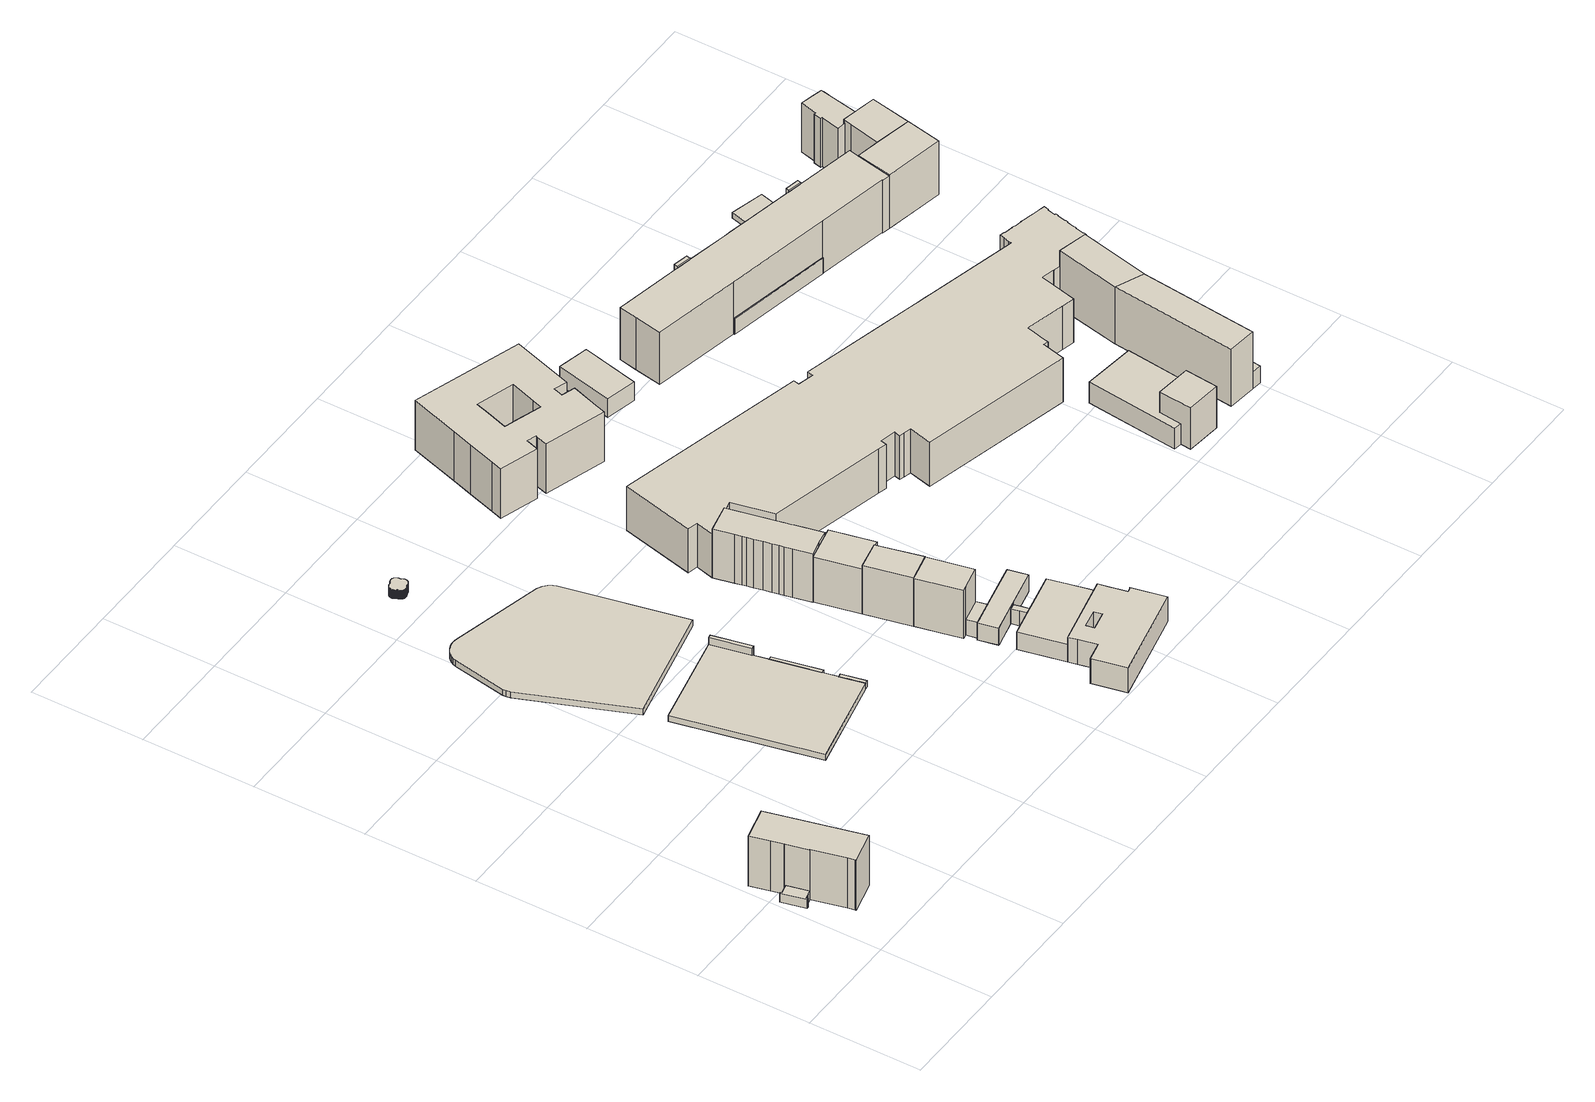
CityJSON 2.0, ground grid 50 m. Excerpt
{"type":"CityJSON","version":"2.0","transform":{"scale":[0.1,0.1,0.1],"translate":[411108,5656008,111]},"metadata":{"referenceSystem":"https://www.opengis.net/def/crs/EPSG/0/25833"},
"CityObjects":{
"building1":{"type":"Building","attributes":{"Gemeindeschluessel":14612000,"Geometrietyp2DReferenz":"3000","function":"31001_9998","roofType":"9999"},"children":["building1-1","building1-2"]},
"building1-1":{"type":"BuildingPart","attributes":{"Dachtyp_tdc":"tdcPolyFlatRoof","Dachneigung":0,"QualitaetDacherkennung":57,"Geometrietyp2DReferenz":"3000","measuredHeight":4.45,"roofType":"1000"},"parents":["building1"],"geometry":[{"type":"Solid","lod":"1","boundaries":[[[[0,1,2,3,4,5,6,7,8,9,10,11,12,13]],[[14,15,16,17,18,19,20,21,22,23,24,25,26,27]],[[13,15,14,0]],[[12,16,15,13]],[[11,17,16,12]],[[10,18,17,11]],[[9,19,18,10]],[[8,20,19,9]],[[7,21,20,8]],[[6,22,21,7]],[[5,23,22,6]],[[4,24,23,5]],[[3,25,24,4]],[[2,26,25,3]],[[1,27,26,2]],[[0,14,27,1]]]]}]},
"building1-2":{"type":"BuildingPart","attributes":{"Dachtyp_tdc":"tdcPolyFlatRoof","Dachneigung":0,"QualitaetDacherkennung":63,"Geometrietyp2DReferenz":"3000","measuredHeight":25.18,"roofType":"1000"},"parents":["building1"],"geometry":[{"type":"Solid","lod":"1","boundaries":[[[[28,29,30,31,32,33,34,35,36,37,38]],[[39,40,41,42,43,14,27,26,44,45,46]],[[38,40,39,28]],[[37,41,40,38]],[[36,42,41,37]],[[35,43,42,36]],[[34,14,43,35]],[[33,27,14,34]],[[32,26,27,33]],[[31,44,26,32]],[[30,45,44,31]],[[29,46,45,30]],[[28,39,46,29]]]]}]},
"building2":{"type":"Building","attributes":{"Gemeindeschluessel":14612000,"Geometrietyp2DReferenz":"3000","function":"31001_9998","roofType":"9999"},"children":["building2-1","building2-2","building2-3","building2-4"]},
"building2-1":{"type":"BuildingPart","attributes":{"Dachtyp_tdc":"tdcPolyFlatRoof","Dachneigung":0,"QualitaetDacherkennung":0,"Geometrietyp2DReferenz":"3000","measuredHeight":3.11,"roofType":"9999"},"parents":["building2"],"geometry":[{"type":"Solid","lod":"1","boundaries":[[[[47,48,49,50]],[[51,52,53,54]],[[50,52,51,47]],[[49,53,52,50]],[[48,54,53,49]],[[47,51,54,48]]]]}]},
"building2-2":{"type":"BuildingPart","attributes":{"Dachtyp_tdc":"tdcPolyFlatRoof","Dachneigung":0,"QualitaetDacherkennung":1,"Geometrietyp2DReferenz":"3000","measuredHeight":6.5,"roofType":"1000"},"parents":["building2"],"geometry":[{"type":"Solid","lod":"1","boundaries":[[[[55,56,57,58]],[[59,60,61,62]],[[58,60,59,55]],[[57,61,60,58]],[[56,62,61,57]],[[55,59,62,56]]]]}]},
"building2-3":{"type":"BuildingPart","attributes":{"Dachtyp_tdc":"tdcPolyFlatRoof","Dachneigung":0,"QualitaetDacherkennung":0,"Geometrietyp2DReferenz":"3000","measuredHeight":3,"roofType":"9999"},"parents":["building2"],"geometry":[{"type":"Solid","lod":"1","boundaries":[[[[63,64,65,66]],[[67,68,69,70]],[[66,68,67,63]],[[65,69,68,66]],[[64,70,69,65]],[[63,67,70,64]]]]}]},
"building2-4":{"type":"BuildingPart","attributes":{"Dachtyp_tdc":"tdcPolyFlatRoof","Dachneigung":0,"QualitaetDacherkennung":0,"Geometrietyp2DReferenz":"3000","measuredHeight":3,"roofType":"9999"},"parents":["building2"],"geometry":[{"type":"Solid","lod":"1","boundaries":[[[[71,72,73,74,64,63,75,76]],[[77,59,62,67,70,51,54,78]],[[76,59,77,71]],[[75,62,59,76]],[[63,67,62,75]],[[64,70,67,63]],[[74,51,70,64]],[[73,54,51,74]],[[72,78,54,73]],[[71,77,78,72]]]]}]},
"building3":{"type":"Building","attributes":{"Dachtyp_tdc":"tdcPolyFlatRoof","Gemeindeschluessel":14612000,"Dachneigung":0,"QualitaetDacherkennung":0,"Geometrietyp2DReferenz":"3000","BezugspunktDach":"2000","measuredHeight":3,"function":"31001_9998"},"geometry":[{"type":"Solid","lod":"1","boundaries":[[[[79,80,81,82,83,84,85,86,87,88,89,90,91,92,93,94,95,96,97,98]],[[99,100,101,102,103,104,105,106,107,108,109,110,111,112,113,114,115,116,117,118]],[[98,100,99,79]],[[97,101,100,98]],[[96,102,101,97]],[[95,103,102,96]],[[94,104,103,95]],[[93,105,104,94]],[[92,106,105,93]],[[91,107,106,92]],[[90,108,107,91]],[[89,109,108,90]],[[88,110,109,89]],[[87,111,110,88]],[[86,112,111,87]],[[85,113,112,86]],[[84,114,113,85]],[[83,115,114,84]],[[82,116,115,83]],[[81,117,116,82]],[[80,118,117,81]],[[79,99,118,80]]]]}]},
"building4":{"type":"Building","attributes":{"Dachtyp_tdc":"tdcFreeFormRoof","Gemeindeschluessel":14612000,"Dachneigung":24.82,"QualitaetDacherkennung":77,"Geometrietyp2DReferenz":"3000","measuredHeight":5.17,"function":"31001_9998","roofType":"5000"},"geometry":[{"type":"Solid","lod":"1","boundaries":[[[[119,120,121,122,123,124,125,126,127,128,129,130,131,132,133,134,135,136,137,138,139,140,141,142,143,144,145,146,147,148,149,150,151,152,153,154,155,156,157,158,159,160,161,162,163,164,165,166,167,168,169,170,171,172,173,174,175,176,177,178,179,180,181,182,183,184,185,186,187,188,189,190,191,192,193,194,195,196,197,198,199,200,201,202,203,204,205,206,207,208,209,210,211,212,213,214,215,216,217,218,219,220,221,222,223,224,225,226,227,228,229,230,231,232,233,234,235,236,237,238,239,240,241,242,243,244,245,246,247,248,249,250,251,252,253,254,255,256,257,258,259,260,261,262,263]],[[264,265,266,267,268,269,270,271,272,273,274,275,276,277,278,279,280,281,282,283,284,285,286,287,288,289,290,291,292,293,294,295,296,297,298,299,300,301,302,303,304,305,306,307,308,309,310,311,312,313,314,315,316,317,318,319,320,321,322,323,324,325,326,327,328,329,330,331,332,333,334,335,336,337,338,339,340,341,342,343,344,345,346,347,348,349,350,351,352,353,354,355,356,357,358,359,360,361,362,363,364,365,366,367,368,369,370,371,372,373,374,375,376,377,378,379,380,381,382,383,384,385,386,387,388,389,390,391,392,393,394,395,396,397,398,399,400,401,402,403,404,405,406,407,408]],[[263,265,264,119]],[[262,266,265,263]],[[261,267,266,262]],[[260,268,267,261]],[[259,269,268,260]],[[258,270,269,259]],[[257,271,270,258]],[[256,272,271,257]],[[255,273,272,256]],[[254,274,273,255]],[[253,275,274,254]],[[252,276,275,253]],[[251,277,276,252]],[[250,278,277,251]],[[249,279,278,250]],[[248,280,279,249]],[[247,281,280,248]],[[246,282,281,247]],[[245,283,282,246]],[[244,284,283,245]],[[243,285,284,244]],[[242,286,285,243]],[[241,287,286,242]],[[240,288,287,241]],[[239,289,288,240]],[[238,290,289,239]],[[237,291,290,238]],[[236,292,291,237]],[[235,293,292,236]],[[234,294,293,235]],[[233,295,294,234]],[[232,296,295,233]],[[231,297,296,232]],[[230,298,297,231]],[[229,299,298,230]],[[228,300,299,229]],[[227,301,300,228]],[[226,302,301,227]],[[225,303,302,226]],[[224,304,303,225]],[[223,305,304,224]],[[222,306,305,223]],[[221,307,306,222]],[[220,308,307,221]],[[219,309,308,220]],[[218,310,309,219]],[[217,311,310,218]],[[216,312,311,217]],[[215,313,312,216]],[[214,314,313,215]],[[213,315,314,214]],[[212,316,315,213]],[[211,317,316,212]],[[210,318,317,211]],[[209,319,318,210]],[[208,320,319,209]],[[207,321,320,208]],[[206,322,321,207]],[[205,323,322,206]],[[204,324,323,205]],[[203,325,324,204]],[[202,326,325,203]],[[201,327,326,202]],[[200,328,327,201]],[[199,329,328,200]],[[198,330,329,199]],[[197,331,330,198]],[[196,332,331,197]],[[195,333,332,196]],[[194,334,333,195]],[[193,335,334,194]],[[192,336,335,193]],[[191,337,336,192]],[[190,338,337,191]],[[189,339,338,190]],[[188,340,339,189]],[[187,341,340,188]],[[186,342,341,187]],[[185,343,342,186]],[[184,344,343,185]],[[183,345,344,184]],[[182,346,345,183]],[[181,347,346,182]],[[180,348,347,181]],[[179,349,348,180]],[[178,350,349,179]],[[177,351,350,178]],[[176,352,351,177]],[[175,353,352,176]],[[174,354,353,175]],[[173,355,354,174]],[[172,356,355,173]],[[171,357,356,172]],[[170,358,357,171]],[[169,359,358,170]],[[168,360,359,169]],[[167,361,360,168]],[[166,362,361,167]],[[165,363,362,166]],[[164,364,363,165]],[[163,365,364,164]],[[162,366,365,163]],[[161,367,366,162]],[[160,368,367,161]],[[159,369,368,160]],[[158,370,369,159]],[[157,371,370,158]],[[156,372,371,157]],[[155,373,372,156]],[[154,374,373,155]],[[153,375,374,154]],[[152,376,375,153]],[[151,377,376,152]],[[150,378,377,151]],[[149,379,378,150]],[[148,380,379,149]],[[147,381,380,148]],[[146,382,381,147]],[[145,383,382,146]],[[144,384,383,145]],[[143,385,384,144]],[[142,386,385,143]],[[141,387,386,142]],[[140,388,387,141]],[[139,389,388,140]],[[138,390,389,139]],[[137,391,390,138]],[[136,392,391,137]],[[135,393,392,136]],[[134,394,393,135]],[[133,395,394,134]],[[132,396,395,133]],[[131,397,396,132]],[[130,398,397,131]],[[129,399,398,130]],[[128,400,399,129]],[[127,401,400,128]],[[126,402,401,127]],[[125,403,402,126]],[[124,404,403,125]],[[123,405,404,124]],[[122,406,405,123]],[[121,407,406,122]],[[120,408,407,121]],[[119,264,408,120]]]]}]},
"building5":{"type":"Building","attributes":{"Gemeindeschluessel":14612000,"Geometrietyp2DReferenz":"3000","function":"31001_9998","roofType":"9999"},"children":["building5-1","building5-2"]},
"building5-1":{"type":"BuildingPart","attributes":{"Dachtyp_tdc":"tdcHipAndGableRoof","Dachneigung":42.38,"QualitaetDacherkennung":89,"Geometrietyp2DReferenz":"3000","measuredHeight":27.25,"roofType":"5000"},"parents":["building5"],"geometry":[{"type":"Solid","lod":"1","boundaries":[[[[409,410,411,412,413,414]],[[415,416,417,418,419,420]],[[414,416,415,409]],[[413,417,416,414]],[[412,418,417,413]],[[411,419,418,412]],[[410,420,419,411]],[[409,415,420,410]]]]}]},
"building5-2":{"type":"BuildingPart","attributes":{"Dachtyp_tdc":"tdcPolyFlatRoof","Dachneigung":0,"QualitaetDacherkennung":66,"Geometrietyp2DReferenz":"3000","measuredHeight":8.02,"roofType":"1000"},"parents":["building5"],"geometry":[{"type":"Solid","lod":"1","boundaries":[[[[421,422,423,424]],[[416,425,426,417]],[[424,425,416,421]],[[423,426,425,424]],[[422,417,426,423]],[[421,416,417,422]]]]}]},
"building6":{"type":"Building","attributes":{"Gemeindeschluessel":14612000,"Geometrietyp2DReferenz":"3000","function":"31001_9998","roofType":"9999"},"children":["building6-1","building6-2"]},
"building6-1":{"type":"BuildingPart","attributes":{"Dachtyp_tdc":"tdcPolyFlatRoof","Dachneigung":0,"QualitaetDacherkennung":67,"Geometrietyp2DReferenz":"3000","measuredHeight":3.29,"roofType":"1000"},"parents":["building6"],"geometry":[{"type":"Solid","lod":"1","boundaries":[[[[427,428,429,430,431,432,433]],[[434,435,436,437,438,439,440]],[[433,435,434,427]],[[432,436,435,433]],[[431,437,436,432]],[[430,438,437,431]],[[429,439,438,430]],[[428,440,439,429]],[[427,434,440,428]]]]}]},
"building6-2":{"type":"BuildingPart","attributes":{"Dachtyp_tdc":"tdcGableRoof","Dachneigung":43.41,"QualitaetDacherkennung":89,"Geometrietyp2DReferenz":"3000","measuredHeight":27.5,"roofType":"3100"},"parents":["building6"],"geometry":[{"type":"Solid","lod":"1","boundaries":[[[[441,442,443,444]],[[445,446,440,447]],[[444,446,445,441]],[[443,440,446,444]],[[442,447,440,443]],[[441,445,447,442]]]]}]},
"building7":{"type":"Building","attributes":{"Dachtyp_tdc":"tdcPolyFlatRoof","Gemeindeschluessel":14612000,"Dachneigung":0,"QualitaetDacherkennung":0,"Geometrietyp2DReferenz":"3000","BezugspunktDach":"2000","measuredHeight":12.52,"function":"31001_2000"},"geometry":[{"type":"Solid","lod":"1","boundaries":[[[[448,449,450,451,452,453,454,455,456,457,458,459,460],[461,462,463,464]],[[465,466,467,468,469,470,471,472,473,474,475,476,477],[478,479,480,481]],[[460,466,465,448]],[[459,467,466,460]],[[458,468,467,459]],[[457,469,468,458]],[[456,470,469,457]],[[455,471,470,456]],[[454,472,471,455]],[[453,473,472,454]],[[452,474,473,453]],[[451,475,474,452]],[[450,476,475,451]],[[449,477,476,450]],[[448,465,477,449]],[[464,479,478,461]],[[463,480,479,464]],[[462,481,480,463]],[[461,478,481,462]]]]}]},
"building8":{"type":"Building","attributes":{"Dachtyp_tdc":"tdcFreeFormRoof","Gemeindeschluessel":14612000,"Dachneigung":42.54,"QualitaetDacherkennung":76,"Geometrietyp2DReferenz":"3000","measuredHeight":27.39,"function":"31001_9998","roofType":"5000"},"geometry":[{"type":"Solid","lod":"1","boundaries":[[[[482,483,484,485,486]],[[487,488,489,490,491]],[[486,488,487,482]],[[485,489,488,486]],[[484,490,489,485]],[[483,491,490,484]],[[482,487,491,483]]]]}]},
"building9":{"type":"Building","attributes":{"Gemeindeschluessel":14612000,"Geometrietyp2DReferenz":"3000","function":"31001_9998","roofType":"9999"},"children":["building9-1","building9-2"]},
"building9-1":{"type":"BuildingPart","attributes":{"Dachtyp_tdc":"tdcGableRoof","Dachneigung":60.86,"QualitaetDacherkennung":2,"Geometrietyp2DReferenz":"3000","measuredHeight":18.26,"roofType":"3100"},"parents":["building9"],"geometry":[{"type":"Solid","lod":"1","boundaries":[[[[492,493,494,495,496,497,498]],[[499,500,501,502,503,504,505]],[[498,500,499,492]],[[497,501,500,498]],[[496,502,501,497]],[[495,503,502,496]],[[494,504,503,495]],[[493,505,504,494]],[[492,499,505,493]]]]}]},
"building9-2":{"type":"BuildingPart","attributes":{"Dachtyp_tdc":"tdcHipAndGableRoof","Dachneigung":43.72,"QualitaetDacherkennung":87,"Geometrietyp2DReferenz":"3000","measuredHeight":27.65,"roofType":"5000"},"parents":["building9"],"geometry":[{"type":"Solid","lod":"1","boundaries":[[[[506,507,508,509,510,511,512,513,514,515,516,517,518,519,520,521,522,523,524,525,526]],[[527,528,529,530,505,504,531,532,533,534,535,536,537,538,539,540,541,542,543,544,545]],[[526,528,527,506]],[[525,529,528,526]],[[524,530,529,525]],[[523,505,530,524]],[[522,504,505,523]],[[521,531,504,522]],[[520,532,531,521]],[[519,533,532,520]],[[518,534,533,519]],[[517,535,534,518]],[[516,536,535,517]],[[515,537,536,516]],[[514,538,537,515]],[[513,539,538,514]],[[512,540,539,513]],[[511,541,540,512]],[[510,542,541,511]],[[509,543,542,510]],[[508,544,543,509]],[[507,545,544,508]],[[506,527,545,507]]]]}]},
"building10":{"type":"Building","attributes":{"Gemeindeschluessel":14612000,"Geometrietyp2DReferenz":"3000","function":"31001_2000","roofType":"9999"},"children":["building10-1","building10-2","building10-3"]},
"building10-1":{"type":"BuildingPart","attributes":{"Dachtyp_tdc":"tdcPolyFlatRoof","Dachneigung":0,"QualitaetDacherkennung":72,"Geometrietyp2DReferenz":"3000","measuredHeight":7.56,"roofType":"1000"},"parents":["building10"],"geometry":[{"type":"Solid","lod":"1","boundaries":[[[[546,547,548,549,550,551]],[[552,553,554,555,556,557]],[[550,553,552,551]],[[549,554,553,550]],[[548,555,554,549]],[[547,556,555,548]],[[546,557,556,547]],[[551,552,557,546]]]]}]},
"building10-2":{"type":"BuildingPart","attributes":{"Dachtyp_tdc":"tdcPolyFlatRoof","Dachneigung":0,"QualitaetDacherkennung":75,"Geometrietyp2DReferenz":"3000","measuredHeight":8.42,"roofType":"1000"},"parents":["building10"],"geometry":[{"type":"Solid","lod":"1","boundaries":[[[[558,559,560,561,562,563,564,565,566]],[[567,568,569,570,571,552,557,572,573]],[[566,568,567,558]],[[565,569,568,566]],[[564,570,569,565]],[[563,571,570,564]],[[562,552,571,563]],[[561,557,552,562]],[[560,572,557,561]],[[559,573,572,560]],[[558,567,573,559]]]]}]},
"building10-3":{"type":"BuildingPart","attributes":{"Dachtyp_tdc":"tdcPolyFlatRoof","Dachneigung":0,"QualitaetDacherkennung":62,"Geometrietyp2DReferenz":"3000","measuredHeight":8.77,"roofType":"1000"},"parents":["building10"],"geometry":[{"type":"Solid","lod":"1","boundaries":[[[[574,575,576,577,578,579,580]],[[581,555,554,582,583,584,585]],[[580,555,581,574]],[[579,554,555,580]],[[578,582,554,579]],[[577,583,582,578]],[[576,584,583,577]],[[575,585,584,576]],[[574,581,585,575]]]]}]},
"building11":{"type":"Building","attributes":{"Gemeindeschluessel":14612000,"Dachneigung":90,"Dachorientierung":0,"MittlereTraufHoehe":120.94,"QualitaetDacherkennung":93,"ObjektHoehe":8.4,"BodenHoehe":112.55,"Geometrietyp2DReferenz":"3000","AbsoluteHoehe":120.94,"Dachflaeche":288.04,"measuredHeight":8.4,"function":"31001_9998","roofType":"1000","storeysAboveGround":3},"geometry":[{"type":"Solid","lod":"1","boundaries":[[[[586,587,588,589,590,591,592,593]],[[594,595,596,597,598,599,600,601]],[[593,595,594,586]],[[592,596,595,593]],[[591,597,596,592]],[[590,598,597,591]],[[589,599,598,590]],[[588,600,599,589]],[[587,601,600,588]],[[586,594,601,587]]]]}]},
"building12":{"type":"Building","attributes":{"Dachtyp_tdc":"tdcFreeFormRoof","Gemeindeschluessel":14612000,"Dachneigung":0,"QualitaetDacherkennung":0,"Geometrietyp2DReferenz":"3000","BezugspunktDach":"2000","measuredHeight":25.09,"function":"31001_9998"},"geometry":[{"type":"Solid","lod":"1","boundaries":[[[[602,603,604,605,606,607,608,609,610,611,612,613,614,615,616,617,618,619],[620,621,622,623,624,625,626,627,628,629]],[[630,631,632,633,634,635,636,637,638,639,640,641,642,643,644,645,646,647],[648,649,650,651,652,653,654,655,656,657]],[[619,631,630,602]],[[618,632,631,619]],[[617,633,632,618]],[[616,634,633,617]],[[615,635,634,616]],[[614,636,635,615]],[[613,637,636,614]],[[612,638,637,613]],[[611,639,638,612]],[[610,640,639,611]],[[609,641,640,610]],[[608,642,641,609]],[[607,643,642,608]],[[606,644,643,607]],[[605,645,644,606]],[[604,646,645,605]],[[603,647,646,604]],[[602,630,647,603]],[[629,649,648,620]],[[628,650,649,629]],[[627,651,650,628]],[[626,652,651,627]],[[625,653,652,626]],[[624,654,653,625]],[[623,655,654,624]],[[622,656,655,623]],[[621,657,656,622]],[[620,648,657,621]]]]}]},
"building13":{"type":"Building","attributes":{"Dachtyp_tdc":"tdcPolyFlatRoof","Gemeindeschluessel":14612000,"Dachneigung":0,"QualitaetDacherkennung":67,"Geometrietyp2DReferenz":"3000","measuredHeight":9.28,"function":"31001_9998","roofType":"1000"},"geometry":[{"type":"Solid","lod":"1","boundaries":[[[[658,659,660,661]],[[662,663,664,665]],[[661,663,662,658]],[[660,664,663,661]],[[659,665,664,660]],[[658,662,665,659]]]]}]},
"building14":{"type":"Building","attributes":{"name":"Altmarkt-Galerie","Dachtyp_tdc":"tdcFreeFormRoof","Gemeindeschluessel":14612000,"Dachneigung":13.43,"QualitaetDacherkennung":5,"Geometrietyp2DReferenz":"3000","measuredHeight":27.99,"function":"31001_2052","roofType":"5000"},"geometry":[{"type":"Solid","lod":"1","boundaries":[[[[666,667,668,669,670,671,672,673,674,675,676,677,678,679,680,681,682,683,684,685,686,687,688,689,690,691,692,693,694,695,696,697,698,699,700,701,702,703,704,705,706,707,708,709,710,711,712,713,714,715,716,717,718,719,720,721,722,723,724,725,726,727,728,729,730,731,732,733,734,735,736,737,738,739,740,741,742,743,744,745,746,747,748,749,750,751,752,753,754,755,756,757,758,759]],[[760,761,762,763,764,765,766,767,768,769,770,771,772,773,774,775,776,777,778,779,780,781,782,783,784,785,786,787,788,789,790,791,792,793,794,795,796,797,798,799,800,801,802,803,804,805,806,807,808,809,810,811,812,813,814,815,816,817,818,819,820,821,822,823,824,825,826,827,828,829,830,831,832,833,834,835,836,837,838,839,840,841,842,843,844,845,846,543,542,847,848,849,850,851]],[[759,761,760,666]],[[758,762,761,759]],[[757,763,762,758]],[[756,764,763,757]],[[755,765,764,756]],[[754,766,765,755]],[[753,767,766,754]],[[752,768,767,753]],[[751,769,768,752]],[[750,770,769,751]],[[749,771,770,750]],[[748,772,771,749]],[[747,773,772,748]],[[746,774,773,747]],[[745,775,774,746]],[[744,776,775,745]],[[743,777,776,744]],[[742,778,777,743]],[[741,779,778,742]],[[740,780,779,741]],[[739,781,780,740]],[[738,782,781,739]],[[737,783,782,738]],[[736,784,783,737]],[[735,785,784,736]],[[734,786,785,735]],[[733,787,786,734]],[[732,788,787,733]],[[731,789,788,732]],[[730,790,789,731]],[[729,791,790,730]],[[728,792,791,729]],[[727,793,792,728]],[[726,794,793,727]],[[725,795,794,726]],[[724,796,795,725]],[[723,797,796,724]],[[722,798,797,723]],[[721,799,798,722]],[[720,800,799,721]],[[719,801,800,720]],[[718,802,801,719]],[[717,803,802,718]],[[716,804,803,717]],[[715,805,804,716]],[[714,806,805,715]],[[713,807,806,714]],[[712,808,807,713]],[[711,809,808,712]],[[710,810,809,711]],[[709,811,810,710]],[[708,812,811,709]],[[707,813,812,708]],[[706,814,813,707]],[[705,815,814,706]],[[704,816,815,705]],[[703,817,816,704]],[[702,818,817,703]],[[701,819,818,702]],[[700,820,819,701]],[[699,821,820,700]],[[698,822,821,699]],[[697,823,822,698]],[[696,824,823,697]],[[695,825,824,696]],[[694,826,825,695]],[[693,827,826,694]],[[692,828,827,693]],[[691,829,828,692]],[[690,830,829,691]],[[689,831,830,690]],[[688,832,831,689]],[[687,833,832,688]],[[686,834,833,687]],[[685,835,834,686]],[[684,836,835,685]],[[683,837,836,684]],[[682,838,837,683]],[[681,839,838,682]],[[680,840,839,681]],[[679,841,840,680]],[[678,842,841,679]],[[677,843,842,678]],[[676,844,843,677]],[[675,845,844,676]],[[674,846,845,675]],[[673,543,846,674]],[[672,542,543,673]],[[671,847,542,672]],[[670,848,847,671]],[[669,849,848,670]],[[668,850,849,669]],[[667,851,850,668]],[[666,760,851,667]]]]}]},
"building15":{"type":"Building","attributes":{"Gemeindeschluessel":14612000,"Dachneigung":90,"Dachorientierung":0,"MittlereTraufHoehe":123.76,"QualitaetDacherkennung":100,"ObjektHoehe":10.31,"BodenHoehe":113.45,"Geometrietyp2DReferenz":"3000","AbsoluteHoehe":123.76,"Dachflaeche":820.5,"measuredHeight":10.31,"function":"31001_9998","roofType":"1000","storeysAboveGround":3},"children":["building15-1"],"geometry":[{"type":"Solid","lod":"1","boundaries":[[[[852,853,854,855,856,857,858,859]],[[860,861,862,863,864,865,866,867]],[[859,861,860,852]],[[858,862,861,859]],[[857,863,862,858]],[[856,864,863,857]],[[855,865,864,856]],[[854,866,865,855]],[[853,867,866,854]],[[852,860,867,853]]]]}]},
"building15-1":{"type":"BuildingPart","attributes":{"Dachneigung":90,"Dachorientierung":0,"MittlereTraufHoehe":134.2,"QualitaetDacherkennung":100,"BodenHoehe":113.44,"ObjektTeilHoehe":20.76,"Geometrietyp2DReferenz":"3000","AbsoluteHoehe":134.2,"Dachflaeche":234.43,"measuredHeight":20.76,"roofType":"1000","storeysAboveGround":7},"parents":["building15"],"geometry":[{"type":"Solid","lod":"1","boundaries":[[[[868,869,870,871]],[[862,872,873,863]],[[871,872,862,868]],[[870,873,872,871]],[[869,863,873,870]],[[868,862,863,869]]]]}]},
"building16":{"type":"Building","attributes":{"Gemeindeschluessel":14612000,"Dachneigung":44.39,"Dachorientierung":6.24,"MittlereTraufHoehe":138.85,"QualitaetDacherkennung":100,"ObjektHoehe":32.01,"BodenHoehe":113.37,"Geometrietyp2DReferenz":"3000","AbsoluteHoehe":145.38,"Dachflaeche":1003.43,"measuredHeight":32.01,"function":"31001_9998","roofType":"3100","storeysAboveGround":11},"children":["building16-1","building16-2"],"geometry":[{"type":"Solid","lod":"1","boundaries":[[[[874,875,876,877]],[[878,879,880,881]],[[877,879,878,874]],[[876,880,879,877]],[[875,881,880,876]],[[874,878,881,875]]]]}]},
"building16-1":{"type":"BuildingPart","attributes":{"Dachneigung":44.76,"Dachorientierung":12.32,"MittlereTraufHoehe":138.85,"QualitaetDacherkennung":100,"BodenHoehe":113.35,"ObjektTeilHoehe":32.14,"Geometrietyp2DReferenz":"3000","AbsoluteHoehe":145.48,"Dachflaeche":571.44,"measuredHeight":32.14,"roofType":"3100","storeysAboveGround":11},"parents":["building16"],"geometry":[{"type":"Solid","lod":"1","boundaries":[[[[882,883,884,885]],[[886,887,888,889]],[[885,887,886,882]],[[884,888,887,885]],[[883,889,888,884]],[[882,886,889,883]]]]}]},
"building16-2":{"type":"BuildingPart","attributes":{"Dachneigung":90,"Dachorientierung":0,"MittlereTraufHoehe":121.71,"QualitaetDacherkennung":100,"BodenHoehe":113.33,"ObjektTeilHoehe":8.38,"Geometrietyp2DReferenz":"3000","AbsoluteHoehe":121.71,"Dachflaeche":379.37,"measuredHeight":8.38,"roofType":"1000","storeysAboveGround":3},"parents":["building16"],"geometry":[{"type":"Solid","lod":"1","boundaries":[[[[890,891,892,893,894,895]],[[896,887,886,897,898,899]],[[895,887,896,890]],[[894,886,887,895]],[[893,897,886,894]],[[892,898,897,893]],[[891,899,898,892]],[[890,896,899,891]]]]}]},
"building17":{"type":"Building","attributes":{"Gemeindeschluessel":14612000,"Geometrietyp2DReferenz":"3000","function":"31001_9998","roofType":"9999"},"children":["building17-1","building17-2","building17-3","building17-4","building17-5","building17-6","building17-7"]},
"building17-1":{"type":"BuildingPart","attributes":{"Dachtyp_tdc":"tdcPolyFlatRoof","Dachneigung":0,"QualitaetDacherkennung":0,"Geometrietyp2DReferenz":"3000","measuredHeight":7.96,"roofType":"9999"},"parents":["building17"],"geometry":[{"type":"Solid","lod":"1","boundaries":[[[[900,901,902,903]],[[904,905,906,907]],[[903,905,904,900]],[[902,906,905,903]],[[901,907,906,902]],[[900,904,907,901]]]]}]},
"building17-2":{"type":"BuildingPart","attributes":{"Dachtyp_tdc":"tdcHipAndGableRoof","Dachneigung":36.59,"QualitaetDacherkennung":44,"Geometrietyp2DReferenz":"3000","measuredHeight":30.6,"roofType":"5000"},"parents":["building17"],"geometry":[{"type":"Solid","lod":"1","boundaries":[[[[908,909,910,911,912]],[[913,914,915,916,917]],[[912,914,913,908]],[[911,915,914,912]],[[910,916,915,911]],[[909,917,916,910]],[[908,913,917,909]]]]}]},
"building17-3":{"type":"BuildingPart","attributes":{"Dachtyp_tdc":"tdcHipAndGableRoof","Dachneigung":36.57,"QualitaetDacherkennung":49,"Geometrietyp2DReferenz":"3000","measuredHeight":30.48,"roofType":"5000"},"parents":["building17"],"geometry":[{"type":"Solid","lod":"1","boundaries":[[[[918,919,920,921,922,923,924,925,926,927,928,929,930,931,932,933,934,935,936,937,938,939,940,941,942]],[[943,944,945,946,947,948,949,950,951,952,953,954,955,917,956,916,957,958,906,905,959,960,961,962,963]],[[942,944,943,918]],[[941,945,944,942]],[[940,946,945,941]],[[939,947,946,940]],[[938,948,947,939]],[[937,949,948,938]],[[936,950,949,937]],[[935,951,950,936]],[[934,952,951,935]],[[933,953,952,934]],[[932,954,953,933]],[[931,955,954,932]],[[930,917,955,931]],[[929,956,917,930]],[[928,916,956,929]],[[927,957,916,928]],[[926,958,957,927]],[[925,906,958,926]],[[924,905,906,925]],[[923,959,905,924]],[[922,960,959,923]],[[921,961,960,922]],[[920,962,961,921]],[[919,963,962,920]],[[918,943,963,919]]]]}]},
"building17-4":{"type":"BuildingPart","attributes":{"Dachtyp_tdc":"tdcPolyFlatRoof","Dachneigung":0,"QualitaetDacherkennung":45,"Geometrietyp2DReferenz":"3000","measuredHeight":9.84,"roofType":"1000"},"parents":["building17"],"geometry":[{"type":"Solid","lod":"1","boundaries":[[[[964,965,966,967,968,969,970,971]],[[972,973,974,975,976,977,978,979]],[[971,973,972,964]],[[970,974,973,971]],[[969,975,974,970]],[[968,976,975,969]],[[967,977,976,968]],[[966,978,977,967]],[[965,979,978,966]],[[964,972,979,965]]]]}]},
"building17-5":{"type":"BuildingPart","attributes":{"Dachtyp_tdc":"tdcGableRoof","Dachneigung":36.83,"QualitaetDacherkennung":62,"Geometrietyp2DReferenz":"3000","measuredHeight":30.67,"roofType":"3100"},"parents":["building17"],"geometry":[{"type":"Solid","lod":"1","boundaries":[[[[980,981,982,983,984,985,986]],[[974,973,914,913,987,988,989]],[[986,973,974,980]],[[985,914,973,986]],[[984,913,914,985]],[[983,987,913,984]],[[982,988,987,983]],[[981,989,988,982]],[[980,974,989,981]]]]}]},
"building17-6":{"type":"BuildingPart","attributes":{"Dachtyp_tdc":"tdcFreeFormRoof","Dachneigung":62.62,"QualitaetDacherkennung":13,"Geometrietyp2DReferenz":"3000","measuredHeight":28.08,"roofType":"5000"},"parents":["building17"],"geometry":[{"type":"Solid","lod":"1","boundaries":[[[[990,991,992,993,994,995]],[[963,996,997,945,944,943]],[[995,996,963,990]],[[994,997,996,995]],[[993,945,997,994]],[[992,944,945,993]],[[991,943,944,992]],[[990,963,943,991]]]]}]},
"building17-7":{"type":"BuildingPart","attributes":{"Dachtyp_tdc":"tdcPolyFlatRoof","Dachneigung":46.2,"QualitaetDacherkennung":20,"Geometrietyp2DReferenz":"3000","measuredHeight":28.06,"roofType":"2100"},"parents":["building17"],"geometry":[{"type":"Solid","lod":"1","boundaries":[[[[998,999,1000,1001,1002,1003]],[[1004,954,953,952,951,1005]],[[1003,954,1004,998]],[[1002,953,954,1003]],[[1001,952,953,1002]],[[1000,951,952,1001]],[[999,1005,951,1000]],[[998,1004,1005,999]]]]}]},
"building18":{"type":"Building","attributes":{"Dachtyp_tdc":"tdcPolyFlatRoof","Gemeindeschluessel":14612000,"Dachneigung":0,"QualitaetDacherkennung":50,"Geometrietyp2DReferenz":"3000","measuredHeight":2.8,"function":"31001_9998","roofType":"1000"},"geometry":[{"type":"Solid","lod":"1","boundaries":[[[[1006,1007,1008,1009]],[[1010,1011,1012,1013]],[[1009,1011,1010,1006]],[[1008,1012,1011,1009]],[[1007,1013,1012,1008]],[[1006,1010,1013,1007]]]]}]},
"building19":{"type":"Building","attributes":{"Dachtyp_tdc":"tdcPolyFlatRoof","Gemeindeschluessel":14612000,"Dachneigung":0,"QualitaetDacherkennung":69,"Geometrietyp2DReferenz":"3000","measuredHeight":9.55,"function":"31001_9998","roofType":"1000"},"geometry":[{"type":"Solid","lod":"1","boundaries":[[[[1014,1015,1016,1017,1018]],[[1019,1020,1021,1022,1023]],[[1018,1020,1019,1014]],[[1017,1021,1020,1018]],[[1016,1022,1021,1017]],[[1015,1023,1022,1016]],[[1014,1019,1023,1015]]]]}]},
"building20":{"type":"Building","attributes":{"Gemeindeschluessel":14612000,"Geometrietyp2DReferenz":"3000","function":"31001_9998","roofType":"9999"},"children":["building20-1","building20-2"]},
"building20-1":{"type":"BuildingPart","attributes":{"Dachtyp_tdc":"tdcPolyFlatRoof","Dachneigung":33.65,"QualitaetDacherkennung":77,"Geometrietyp2DReferenz":"3000","measuredHeight":23.67,"roofType":"2100"},"parents":["building20"],"geometry":[{"type":"Solid","lod":"1","boundaries":[[[[1024,1025,1026,1027,1028,1029,1030]],[[1031,1032,1033,1034,1035,1036,1037]],[[1030,1032,1031,1024]],[[1029,1033,1032,1030]],[[1028,1034,1033,1029]],[[1027,1035,1034,1028]],[[1026,1036,1035,1027]],[[1025,1037,1036,1026]],[[1024,1031,1037,1025]]]]}]},
"building20-2":{"type":"BuildingPart","attributes":{"Dachtyp_tdc":"tdcGableRoof","Dachneigung":36.53,"QualitaetDacherkennung":88,"Geometrietyp2DReferenz":"3000","measuredHeight":27.19,"roofType":"3100"},"parents":["building20"],"geometry":[{"type":"Solid","lod":"1","boundaries":[[[[1038,1039,1040,1041,1042,1043,1044,1045,1046,1047,1048,1049,1050,1051,1052]],[[1053,1054,1055,1056,1057,1058,1059,1060,1061,1062,1063,1064,1065,1032,1031]],[[1052,1054,1053,1038]],[[1051,1055,1054,1052]],[[1050,1056,1055,1051]],[[1049,1057,1056,1050]],[[1048,1058,1057,1049]],[[1047,1059,1058,1048]],[[1046,1060,1059,1047]],[[1045,1061,1060,1046]],[[1044,1062,1061,1045]],[[1043,1063,1062,1044]],[[1042,1064,1063,1043]],[[1041,1065,1064,1042]],[[1040,1032,1065,1041]],[[1039,1031,1032,1040]],[[1038,1053,1031,1039]]]]}]}
},
"vertices":[
[77,367,68],[53,467,68],[52,467,68],[54,461,68],[34,457,68],[16,452,68],[11,451,68],[9,457,68],[4,455,68],[30,349,68],[37,350,68],[35,357,68],[50,360,68],[56,362,68],[77,367,24],[56,362,24],[50,360,24],[35,357,24],[37,350,24],[30,349,24],[4,455,24],[9,457,24],[11,451,24],[16,452,24],[34,457,24],[54,461,24],[52,467,24],[53,467,24],
[267,223,276],[164,642,276],[18,606,276],[39,520,276],[52,467,276],[53,467,276],[77,367,276],[78,368,276],[114,221,276],[121,191,276],[122,187,276],[267,223,24],[122,187,24],[121,191,24],[114,221,24],[78,368,24],[39,520,24],[18,606,24],[164,642,24],
[1195,956,42],[1218,850,42],[1232,853,42],[1209,959,42],[1195,956,11],[1209,959,11],[1232,853,11],[1218,850,11],
[1084,1471,75],[1121,1299,75],[1135,1302,75],[1098,1474,75],[1084,1471,11],[1098,1474,11],[1135,1302,11],[1121,1299,11],
[1136,1232,41],[1181,1022,41],[1195,1025,41],[1150,1235,41],[1136,1232,11],[1150,1235,11],[1195,1025,11],[1181,1022,11],
[659,1379,41],[793,758,41],[1218,850,41],[1195,956,41],[1121,1299,41],[1084,1471,41],[659,1379,11],[793,758,11],
[445,1974,41],[449,1954,41],[637,1479,41],[1168,1596,41],[1054,2135,41],[1048,2150,41],[1038,2165,41],[1021,2180,41],[1000,2191,41],[585,2290,41],[571,2291,41],[557,2290,41],[543,2286,41],[530,2280,41],[518,2272,41],[507,2263,41],[499,2252,41],[492,2239,41],[487,2226,41],[445,1987,41],[445,1974,11],[445,1987,11],[487,2226,11],[492,2239,11],[499,2252,11],[507,2263,11],[518,2272,11],[530,2280,11],[543,2286,11],[557,2290,11],[571,2291,11],[585,2290,11],[1000,2191,11],[1021,2180,11],[1038,2165,11],[1048,2150,11],[1054,2135,11],[1168,1596,11],[637,1479,11],[449,1954,11],
[749,2665,55],[748,2666,55],[747,2668,55],[746,2669,55],[745,2670,55],[744,2670,55],[742,2671,55],[741,2672,55],[739,2673,55],[737,2674,55],[735,2674,55],[733,2674,55],[731,2674,55],[729,2674,55],[728,2674,55],[726,2674,55],[725,2674,55],[723,2673,55],[721,2672,55],[719,2671,55],[718,2670,55],[717,2669,55],[715,2668,55],[714,2667,55],[713,2666,55],[712,2664,55],[710,2664,55],[708,2665,55],[707,2665,55],[705,2664,55],[703,2664,55],[701,2664,55],[700,2663,55],[698,2663,55],[697,2662,55],[695,2661,55],[693,2660,55],[692,2659,55],[691,2658,55],[690,2656,55],[689,2655,55],[688,2654,55],[687,2652,55],[687,2651,55],[686,2649,55],[686,2648,55],[685,2646,55],[685,2645,55],[685,2642,55],[685,2640,55],[685,2638,55],[686,2637,55],[686,2635,55],[687,2634,55],[687,2632,55],[688,2631,55],[689,2630,55],[690,2628,55],[691,2627,55],[692,2626,55],[693,2625,55],[695,2623,55],[695,2622,55],[695,2620,55],[695,2618,55],[695,2617,55],[695,2615,55],[696,2614,55],[696,2612,55],[697,2611,55],[698,2609,55],[698,2608,55],[699,2607,55],[700,2605,55],[701,2604,55],[703,2603,55],[704,2602,55],[705,2601,55],[707,2600,55],[708,2600,55],[710,2599,55],[711,2598,55],[713,2598,55],[714,2598,55],[716,2598,55],[718,2598,55],[719,2598,55],[721,2598,55],[722,2598,55],[724,2599,55],[726,2599,55],[727,2600,55],[728,2600,55],[730,2601,55],[731,2602,55],[732,2603,55],[734,2604,55],[735,2605,55],[737,2605,55],[739,2605,55],[740,2605,55],[742,2605,55],[743,2606,55],[745,2606,55],[747,2607,55],[748,2607,55],[749,2608,55],[751,2609,55],[752,2610,55],[753,2611,55],[755,2612,55],[757,2614,55],[758,2615,55],[758,2617,55],[759,2618,55],[760,2619,55],[760,2621,55],[761,2622,55],[761,2624,55],[761,2626,55],[762,2627,55],[762,2629,55],[761,2630,55],[761,2632,55],[761,2633,55],[760,2635,55],[760,2636,55],[759,2638,55],[758,2639,55],[757,2641,55],[756,2642,55],[754,2643,55],[753,2645,55],[753,2647,55],[753,2649,55],[754,2650,55],[754,2652,55],[754,2654,55],[753,2655,55],[753,2657,55],[753,2658,55],[752,2659,55],[752,2661,55],[751,2662,55],[750,2664,55],[749,2665,12],[750,2664,12],[751,2662,12],[752,2661,12],[752,2659,12],[753,2658,12],[753,2657,12],[753,2655,12],[754,2654,12],[754,2652,12],[754,2650,12],[753,2649,12],[753,2647,12],[753,2645,12],[754,2643,12],[756,2642,12],[757,2641,12],[758,2639,12],[759,2638,12],[760,2636,12],[760,2635,12],[761,2633,12],[761,2632,12],[761,2630,12],[762,2629,12],[762,2627,12],[761,2626,12],[761,2624,12],[761,2622,12],[760,2621,12],[760,2619,12],[759,2618,12],[758,2617,12],[758,2615,12],[757,2614,12],[755,2612,12],[753,2611,12],[752,2610,12],[751,2609,12],[749,2608,12],[748,2607,12],[747,2607,12],[745,2606,12],[743,2606,12],[742,2605,12],[740,2605,12],[739,2605,12],[737,2605,12],[735,2605,12],[734,2604,12],[732,2603,12],[731,2602,12],[730,2601,12],[728,2600,12],[727,2600,12],[726,2599,12],[724,2599,12],[722,2598,12],[721,2598,12],[719,2598,12],[718,2598,12],[716,2598,12],[714,2598,12],[713,2598,12],[711,2598,12],[710,2599,12],[708,2600,12],[707,2600,12],[705,2601,12],[704,2602,12],[703,2603,12],[701,2604,12],[700,2605,12],[699,2607,12],[698,2608,12],[698,2609,12],[697,2611,12],[696,2612,12],[696,2614,12],[695,2615,12],[695,2617,12],[695,2618,12],[695,2620,12],[695,2622,12],[695,2623,12],[693,2625,12],[692,2626,12],[691,2627,12],[690,2628,12],[689,2630,12],[688,2631,12],[687,2632,12],[687,2634,12],[686,2635,12],[686,2637,12],[685,2638,12],[685,2640,12],[685,2642,12],[685,2645,12],[685,2646,12],[686,2648,12],[686,2649,12],[687,2651,12],[687,2652,12],[688,2654,12],[689,2655,12],[690,2656,12],[691,2658,12],[692,2659,12],[693,2660,12],[695,2661,12],[697,2662,12],[698,2663,12],[700,2663,12],[701,2664,12],[703,2664,12],[705,2664,12],[707,2665,12],[708,2665,12],[710,2664,12],[712,2664,12],[713,2666,12],[714,2667,12],[715,2668,12],[717,2669,12],[718,2670,12],[719,2671,12],[721,2672,12],[723,2673,12],[725,2674,12],[726,2674,12],[728,2674,12],[729,2674,12],[731,2674,12],[733,2674,12],[735,2674,12],[737,2674,12],[739,2673,12],[741,2672,12],[742,2671,12],[744,2670,12],[745,2670,12],[746,2669,12],[747,2668,12],[748,2666,12],
[1743,920,256],[1678,905,256],[1616,891,256],[1659,694,256],[1680,698,256],[1786,722,256],[1743,920,14],[1786,722,14],[1680,698,14],[1659,694,14],[1616,891,14],[1678,905,14],
[1786,722,94],[1680,698,94],[1691,648,94],[1797,672,94],[1797,672,14],[1691,648,14],
[1731,1128,46],[1695,1120,46],[1733,961,46],[1737,962,46],[1737,960,46],[1767,967,46],[1761,994,46],[1731,1128,13],[1761,994,13],[1767,967,13],[1737,960,13],[1737,962,13],[1733,961,13],[1695,1120,13],
[1616,891,257],[1743,920,257],[1695,1120,257],[1571,1093,257],[1616,891,13],[1571,1093,13],[1743,920,13],
[1703,151,140],[1734,2,140],[2158,96,140],[2125,245,140],[2121,243,140],[2102,238,140],[2083,326,140],[2077,360,140],[2076,360,140],[1758,289,140],[1768,250,140],[1786,170,140],[1766,165,140],[1851,268,140],[1934,286,140],[1942,250,140],[1859,232,140],[1703,151,15],[1766,165,15],[1786,170,15],[1768,250,15],[1758,289,15],[2076,360,15],[2077,360,15],[2083,326,15],[2102,238,15],[2121,243,15],[2125,245,15],[2158,96,15],[1734,2,15],[1851,268,15],[1859,232,15],[1942,250,15],[1934,286,15],
[1731,1128,241],[1688,1322,241],[1655,1315,241],[1528,1287,241],[1571,1093,241],[1731,1128,12],[1571,1093,12],[1528,1287,12],[1655,1315,12],[1688,1322,12],
[1661,1443,111],[1628,1436,111],[1655,1315,111],[1688,1322,111],[1678,1365,111],[1673,1387,111],[1668,1412,111],[1661,1443,11],[1668,1412,11],[1673,1387,11],[1678,1365,11],[1688,1322,11],[1655,1315,11],[1628,1436,11],
[1602,1550,256],[1597,1577,256],[1578,1662,256],[1567,1713,256],[1440,1684,256],[1460,1595,256],[1466,1565,256],[1470,1549,256],[1476,1520,256],[1484,1484,256],[1492,1448,256],[1498,1421,256],[1503,1400,256],[1510,1367,256],[1528,1287,256],[1591,1301,256],[1655,1315,256],[1628,1436,256],[1625,1449,256],[1618,1478,256],[1611,1512,256],[1602,1550,11],[1611,1512,11],[1618,1478,11],[1625,1449,11],[1591,1301,11],[1528,1287,11],[1510,1367,11],[1503,1400,11],[1498,1421,11],[1492,1448,11],[1484,1484,11],[1476,1520,11],[1470,1549,11],[1466,1565,11],[1460,1595,11],[1440,1684,11],[1567,1713,11],[1578,1662,11],[1597,1577,11],
[1826,588,91],[1833,554,91],[1841,519,91],[1866,524,91],[1859,559,91],[1851,593,91],[1851,593,16],[1859,559,16],[1866,524,16],[1841,519,16],[1833,554,16],[1826,588,16],
[1691,648,100],[1679,646,100],[1698,559,100],[1826,588,100],[1851,593,100],[2017,630,100],[2016,636,100],[1998,716,100],[1797,672,100],[1691,648,16],[1797,672,16],[1998,716,16],[2016,636,16],[2017,630,16],[1698,559,16],[1679,646,16],
[1714,490,103],[1758,289,103],[2076,360,103],[2077,360,103],[2032,561,103],[1866,524,103],[1841,519,103],[1714,490,16],[2032,561,16],[2077,360,16],[2076,360,16],[1758,289,16],
[1698,560,99],[2017,631,99],[1998,717,99],[1955,707,99],[1795,672,99],[1762,664,99],[1691,649,99],[1679,646,99],[1698,560,15],[1679,646,15],[1691,649,15],[1762,664,15],[1795,672,15],[1955,707,15],[1998,717,15],[2017,631,15],
[1293,2541,261],[1463,2487,261],[1478,2535,261],[1481,2545,261],[1524,2531,261],[1520,2521,261],[1505,2473,261],[1778,2387,261],[1793,2435,261],[1832,2556,261],[1773,2575,261],[1786,2617,261],[1845,2599,261],[1932,2871,261],[1447,3026,261],[1377,2804,261],[1347,2711,261],[1308,2589,261],[1505,2659,261],[1506,2660,261],[1535,2754,261],[1555,2816,261],[1723,2763,261],[1687,2649,261],[1673,2607,261],[1673,2605,261],[1559,2642,261],[1517,2655,261],[1293,2541,11],[1308,2589,11],[1347,2711,11],[1377,2804,11],[1447,3026,11],[1932,2871,11],[1845,2599,11],[1786,2617,11],[1773,2575,11],[1832,2556,11],[1793,2435,11],[1778,2387,11],[1505,2473,11],[1520,2521,11],[1524,2531,11],[1481,2545,11],[1478,2535,11],[1463,2487,11],[1505,2659,11],[1517,2655,11],[1559,2642,11],[1673,2605,11],[1673,2607,11],[1687,2649,11],[1723,2763,11],[1555,2816,11],[1535,2754,11],[1506,2660,11],
[2187,2732,110],[2050,2763,110],[1992,2510,110],[2128,2478,110],[2187,2732,17],[2128,2478,17],[1992,2510,17],[2050,2763,17],
[2409,1856,232],[2338,1873,232],[2345,1899,232],[1493,2104,232],[1415,1776,232],[1460,1765,232],[1440,1684,232],[1567,1713,232],[1626,1726,232],[1667,1542,232],[2189,1417,232],[2227,1408,232],[2233,1435,232],[2304,1418,232],[2297,1391,232],[2319,1386,232],[2351,1378,232],[2326,1275,232],[3006,1113,232],[3031,1215,232],[3052,1210,232],[3058,1235,232],[3073,1295,232],[3078,1319,232],[3256,1276,232],[3312,1263,232],[3352,1429,232],[3408,1415,232],[3407,1414,232],[3412,1413,232],[3445,1406,232],[3578,1375,232],[3604,1369,232],[3615,1366,232],[3632,1362,232],[3636,1381,232],[3633,1381,232],[3635,1390,232],[3642,1420,232],[3642,1422,232],[3648,1421,232],[3651,1435,232],[3648,1436,232],[3650,1441,232],[3656,1469,232],[3657,1474,232],[3660,1474,232],[3662,1482,232],[3660,1484,232],[3661,1489,232],[3667,1517,232],[3668,1520,232],[3671,1520,232],[3673,1531,232],[3671,1532,232],[3672,1537,232],[3678,1564,232],[3679,1569,232],[3682,1569,232],[3685,1582,232],[3679,1583,232],[3680,1586,232],[3686,1615,232],[3687,1619,232],[3691,1620,232],[3696,1642,232],[3670,1648,232],[3639,1655,232],[3621,1659,232],[3590,1666,232],[3576,1670,232],[3575,1668,232],[3571,1669,232],[3541,1675,232],[3539,1676,232],[3539,1678,232],[3529,1680,232],[3529,1678,232],[3522,1680,232],[3492,1686,232],[3488,1687,232],[3489,1689,232],[3468,1694,232],[3463,1673,232],[3457,1647,232],[3455,1637,232],[3454,1638,232],[3453,1634,232],[3047,1731,232],[3010,1740,232],[2991,1744,232],[2936,1758,232],[2806,1789,232],[2415,1883,232],[2409,1856,11],[2415,1883,11],[2806,1789,11],[2936,1758,11],[2991,1744,11],[3010,1740,11],[3047,1731,11],[3453,1634,11],[3454,1638,11],[3455,1637,11],[3457,1647,11],[3463,1673,11],[3468,1694,11],[3489,1689,11],[3488,1687,11],[3492,1686,11],[3522,1680,11],[3529,1678,11],[3529,1680,11],[3539,1678,11],[3539,1676,11],[3541,1675,11],[3571,1669,11],[3575,1668,11],[3576,1670,11],[3590,1666,11],[3621,1659,11],[3639,1655,11],[3670,1648,11],[3696,1642,11],[3691,1620,11],[3687,1619,11],[3686,1615,11],[3680,1586,11],[3679,1583,11],[3685,1582,11],[3682,1569,11],[3679,1569,11],[3678,1564,11],[3672,1537,11],[3671,1532,11],[3673,1531,11],[3671,1520,11],[3668,1520,11],[3667,1517,11],[3661,1489,11],[3660,1484,11],[3662,1482,11],[3660,1474,11],[3657,1474,11],[3656,1469,11],[3650,1441,11],[3648,1436,11],[3651,1435,11],[3648,1421,11],[3642,1422,11],[3642,1420,11],[3635,1390,11],[3633,1381,11],[3636,1381,11],[3632,1362,11],[3615,1366,11],[3604,1369,11],[3578,1375,11],[3445,1406,11],[3412,1413,11],[3407,1414,11],[3408,1415,11],[3352,1429,11],[3312,1263,11],[3256,1276,11],[3078,1319,11],[3073,1295,11],[3058,1235,11],[3052,1210,11],[3031,1215,11],[3006,1113,11],[2326,1275,11],[2351,1378,11],[2319,1386,11],[2297,1391,11],[2304,1418,11],[2233,1435,11],[2227,1408,11],[2189,1417,11],[1667,1542,11],[1626,1726,11],[1460,1765,11],[1415,1776,11],[1493,2104,11],[2345,1899,11],[2338,1873,11],
[3227,576,128],[3275,991,128],[3042,1019,128],[2994,603,128],[3030,598,128],[3041,700,128],[3198,683,128],[3187,579,128],[3227,576,24],[3187,579,24],[3198,683,24],[3041,700,24],[3030,598,24],[2994,603,24],[3042,1019,24],[3275,991,24],
[3198,683,232],[3041,700,232],[3026,552,232],[3183,536,232],[3183,536,24],[3026,552,24],
[3501,1067,311],[3379,1119,311],[3316,555,311],[3444,541,311],[3501,1067,24],[3444,541,24],[3316,555,24],[3379,1119,24],
[3570,1377,312],[3440,1407,312],[3379,1119,312],[3501,1067,312],[3570,1377,23],[3501,1067,23],[3379,1119,23],[3440,1407,23],
[3444,541,107],[3490,536,107],[3542,1051,107],[3615,1366,107],[3570,1377,107],[3501,1067,107],[3444,541,23],[3615,1366,23],[3542,1051,23],[3490,536,23],
[2652,2364,95],[3127,2271,95],[3127,2273,95],[2652,2368,95],[2652,2364,16],[2652,2368,16],[3127,2273,16],[3127,2271,16],
[3615,2339,285],[3513,2359,285],[3481,2200,285],[3745,2148,285],[3777,2306,285],[3615,2339,16],[3777,2306,16],[3745,2148,16],[3481,2200,16],[3513,2359,16],
[2604,2588,280],[2605,2589,280],[2337,2641,280],[2297,2649,280],[2281,2568,280],[2258,2446,280],[2652,2368,280],[3127,2273,280],[3446,2210,280],[3446,2207,280],[3481,2200,280],[3502,2301,280],[3513,2359,280],[3523,2406,280],[3261,2458,280],[3261,2457,280],[3197,2470,280],[3197,2471,280],[3011,2508,280],[2970,2516,280],[2928,2525,280],[2891,2532,280],[2855,2539,280],[2670,2576,280],[2670,2575,280],[2604,2588,16],[2670,2575,16],[2670,2576,16],[2855,2539,16],[2891,2532,16],[2928,2525,16],[2970,2516,16],[3011,2508,16],[3197,2471,16],[3197,2470,16],[3261,2457,16],[3261,2458,16],[3523,2406,16],[3502,2301,16],[3446,2207,16],[3446,2210,16],[2258,2446,16],[2281,2568,16],[2297,2649,16],[2337,2641,16],[2605,2589,16],
[3820,2523,114],[3746,2537,114],[3743,2527,114],[3736,2528,114],[3732,2508,114],[3739,2507,114],[3738,2502,114],[3813,2487,114],[3820,2523,16],[3813,2487,16],[3738,2502,16],[3739,2507,16],[3732,2508,16],[3736,2528,16],[3743,2527,16],[3746,2537,16],
[3738,2502,284],[3656,2518,284],[3655,2514,284],[3648,2479,284],[3615,2339,284],[3777,2306,284],[3813,2487,284],[3648,2479,16],[3655,2514,16],[3656,2518,16],
[2605,2589,287],[2604,2588,287],[2670,2575,287],[2670,2576,287],[2673,2593,287],[2608,2606,287],[2608,2606,16],[2673,2593,16],
[3264,2473,288],[3200,2485,288],[3197,2471,288],[3197,2470,288],[3261,2457,288],[3261,2458,288],[3264,2473,16],[3200,2485,16],
[3199,2654,31],[3346,2616,31],[3368,2703,31],[3220,2740,31],[3199,2654,3],[3220,2740,3],[3368,2703,3],[3346,2616,3],
[3513,2359,114],[3615,2339,114],[3648,2479,114],[3542,2501,114],[3523,2406,114],[3513,2359,19],[3523,2406,19],[3542,2501,19],[3648,2479,19],[3615,2339,19],
[3736,2528,251],[3743,2527,251],[3746,2537,251],[3756,2584,251],[3762,2609,251],[3781,2688,251],[3768,2691,251],[3736,2528,18],[3768,2691,18],[3781,2688,18],[3762,2609,18],[3756,2584,18],[3746,2537,18],[3743,2527,18],
[3732,2508,265],[3736,2528,265],[3768,2691,265],[3722,2702,265],[3666,2715,265],[3648,2639,265],[3640,2641,265],[3632,2606,265],[3639,2604,265],[3620,2520,265],[3655,2514,265],[3656,2518,265],[3681,2513,265],[3738,2502,265],[3739,2507,265],[3732,2508,18],[3739,2507,18],[3738,2502,18],[3681,2513,18],[3656,2518,18],[3655,2514,18],[3620,2520,18],[3639,2604,18],[3632,2606,18],[3640,2641,18],[3648,2639,18],[3666,2715,18],[3722,2702,18]
]}
